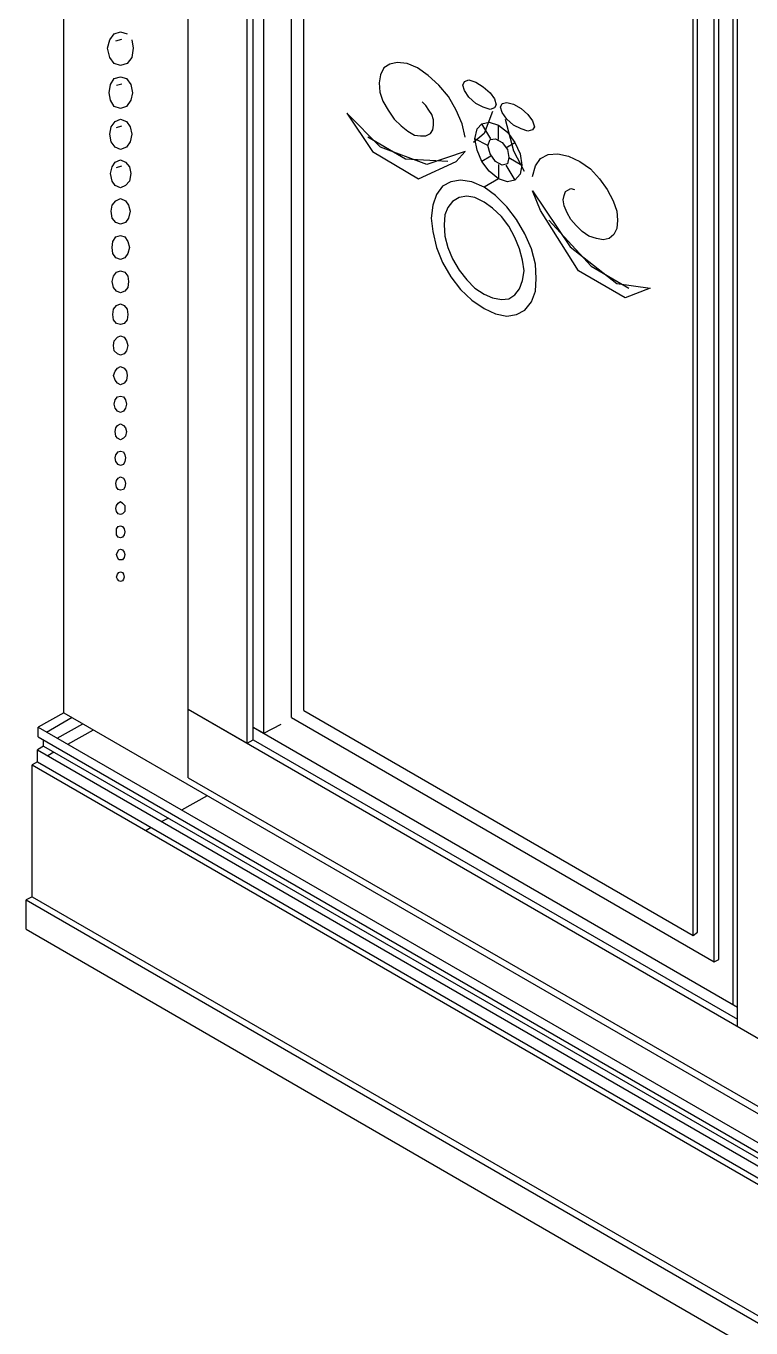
# Model space of a CAD drawing. Header units: inches. Extents: x 0.3 to 16.2, y 0.3 to 11.4.
# Drawn here: x 2.888 to 3.266, y 0.953 to 1.632 of the extents above; entities that cross this region are included whole.
import ezdxf

# ---------------------------------------------------------------- set-up
doc = ezdxf.new("R2010")
doc.units = ezdxf.units.IN
doc.header["$LTSCALE"] = 0.009843
doc.header["$MEASUREMENT"] = 0
doc.layers.add('GEOMETRY', color=7, linetype='Continuous')

msp = doc.modelspace()

# ---------------------------------------------------------------- linework, layer by layer
at = {"layer": 'GEOMETRY'}
for p, q in [((2.97244, 1.27559), (2.97244, 1.85472)), ((3.00315, 1.25787), (3.00315, 1.83701)), ((3.0063, 1.26614), (3.0063, 1.83228)), ((3.01181, 1.26299), (3.01181, 1.82913)), ((2.90748, 1.27362), (2.90748, 1.81575)), ((3.02638, 1.27126), (3.02638, 1.80945)), ((3.03268, 1.2748), (3.03268, 1.79291)), ((3.25669, 1.12126), (3.25669, 1.6878)), ((3.25906, 1.10984), (3.25906, 1.68898)), ((3.24685, 1.1437), (3.24685, 1.68228)), ((3.24921, 1.14488), (3.24921, 1.68346)), ((3.23583, 1.15748), (3.23583, 1.67559)), ((3.23819, 1.15906), (3.23819, 1.67717)), ((2.93031, 1.62047), (2.9315, 1.6248)), ((2.9315, 1.6248), (2.93386, 1.62795)), ((2.93386, 1.62795), (2.93701, 1.62913)), ((2.93465, 1.62441), (2.9378, 1.6252)), ((2.93701, 1.62913), (2.94055, 1.62795)), ((2.94291, 1.6248), (2.9437, 1.62047)), ((2.9315, 1.61575), (2.93031, 1.62047)), ((2.9437, 1.62047), (2.94291, 1.61575)), ((2.93386, 1.6126), (2.9315, 1.61575)), ((2.93701, 1.61142), (2.93386, 1.6126)), ((2.94055, 1.6126), (2.93701, 1.61142)), ((2.94291, 1.61575), (2.94055, 1.6126)), ((3.07756, 1.6122), (3.07441, 1.61024)), ((3.0815, 1.61299), (3.07756, 1.6122)), ((3.08661, 1.6126), (3.0815, 1.61299)), ((3.09213, 1.61024), (3.08661, 1.6126)), ((2.93189, 1.60157), (2.93386, 1.60472)), ((2.93386, 1.60472), (2.93701, 1.60551)), ((2.93701, 1.60551), (2.94016, 1.60472)), ((2.94016, 1.60472), (2.94252, 1.60157)), ((3.07283, 1.60669), (3.07205, 1.60236)), ((3.07441, 1.61024), (3.07283, 1.60669)), ((3.09764, 1.6063), (3.09213, 1.61024)), ((3.10315, 1.60118), (3.09764, 1.6063)), ((3.11654, 1.60315), (3.1189, 1.60394)), ((3.1189, 1.60394), (3.12244, 1.60276)), ((2.9311, 1.59724), (2.93189, 1.60157)), ((2.93189, 1.59331), (2.9311, 1.59724)), ((2.93504, 1.60118), (2.9378, 1.60197)), ((2.94252, 1.60157), (2.94331, 1.59724)), ((2.94331, 1.59724), (2.94252, 1.59331)), ((3.07205, 1.60236), (3.07244, 1.59764)), ((3.07244, 1.59764), (3.07402, 1.59291)), ((3.10827, 1.59528), (3.10315, 1.60118)), ((3.11575, 1.60118), (3.11654, 1.60315)), ((3.11654, 1.59843), (3.11575, 1.60118)), ((3.1189, 1.59488), (3.11654, 1.59843)), ((3.12244, 1.60276), (3.12638, 1.60039)), ((3.12638, 1.60039), (3.12992, 1.59724)), ((3.12992, 1.59724), (3.13228, 1.59409)), ((2.93386, 1.59016), (2.93189, 1.59331)), ((2.93701, 1.58898), (2.93386, 1.59016)), ((2.94016, 1.59016), (2.93701, 1.58898)), ((2.94252, 1.59331), (2.94016, 1.59016)), ((3.07402, 1.59291), (3.07677, 1.58819)), ((3.09646, 1.59055), (3.09449, 1.59252)), ((3.09803, 1.58819), (3.09646, 1.59055)), ((3.1122, 1.58819), (3.10827, 1.59528)), ((3.12244, 1.59173), (3.1189, 1.59488)), ((3.12638, 1.58976), (3.12244, 1.59173)), ((3.13228, 1.59409), (3.13307, 1.59094)), ((3.13307, 1.59094), (3.13228, 1.58937)), ((3.13543, 1.58976), (3.13622, 1.59173)), ((3.13622, 1.59173), (3.13858, 1.59213)), ((3.13858, 1.59213), (3.14213, 1.59134)), ((3.14213, 1.59134), (3.14606, 1.58898)), ((2.93425, 1.58228), (2.93701, 1.58346)), ((2.93701, 1.58346), (2.94016, 1.58228)), ((3.07283, 1.5689), (3.05512, 1.58661)), ((3.05512, 1.58661), (3.0685, 1.56654)), ((3.07677, 1.58819), (3.07992, 1.58346)), ((3.07992, 1.58346), (3.08346, 1.57992)), ((3.09961, 1.58583), (3.09803, 1.58819)), ((3.10039, 1.58307), (3.09961, 1.58583)), ((3.11535, 1.5811), (3.1122, 1.58819)), ((3.12992, 1.58858), (3.12638, 1.58976)), ((3.1311, 1.5874), (3.12677, 1.57598)), ((3.13228, 1.58937), (3.12992, 1.58858)), ((3.13622, 1.58701), (3.13543, 1.58976)), ((3.13858, 1.58346), (3.13622, 1.58701)), ((3.1378, 1.58346), (3.14213, 1.56693)), ((3.14213, 1.58031), (3.13858, 1.58346)), ((3.14606, 1.58898), (3.14961, 1.58583)), ((3.14961, 1.58583), (3.15197, 1.58268)), ((2.9315, 1.57559), (2.93228, 1.57953)), ((2.93228, 1.57953), (2.93425, 1.58228)), ((2.93504, 1.57913), (2.9378, 1.57992)), ((2.94016, 1.58228), (2.94213, 1.57953)), ((2.94213, 1.57953), (2.94291, 1.57559)), ((3.08346, 1.57992), (3.08701, 1.57717)), ((3.08701, 1.57717), (3.09055, 1.5752)), ((3.09882, 1.57598), (3.1, 1.57795)), ((3.1, 1.57795), (3.10039, 1.58031)), ((3.10039, 1.58031), (3.10039, 1.58307)), ((3.11693, 1.57402), (3.11535, 1.5811)), ((3.12205, 1.57323), (3.12323, 1.57835)), ((3.12323, 1.57835), (3.12559, 1.5811)), ((3.12559, 1.5811), (3.12953, 1.58189)), ((3.13031, 1.57323), (3.12559, 1.5811)), ((3.12953, 1.58189), (3.13425, 1.58031)), ((3.13425, 1.57283), (3.13425, 1.58031)), ((3.13425, 1.58031), (3.13898, 1.57677)), ((3.13898, 1.57677), (3.14291, 1.57126)), ((3.14606, 1.57835), (3.14213, 1.58031)), ((3.14961, 1.57717), (3.14606, 1.57835)), ((3.15197, 1.57795), (3.14961, 1.57717)), ((3.15197, 1.58268), (3.15315, 1.57953)), ((3.15315, 1.57953), (3.15197, 1.57795)), ((2.93228, 1.57165), (2.9315, 1.57559)), ((2.93425, 1.5689), (2.93228, 1.57165)), ((2.94213, 1.57165), (2.94016, 1.5689)), ((2.94291, 1.57559), (2.94213, 1.57165)), ((3.08583, 1.5626), (3.06614, 1.57402)), ((3.09055, 1.5752), (3.0937, 1.5748)), ((3.0937, 1.5748), (3.09646, 1.5748)), ((3.09646, 1.5748), (3.09882, 1.57598)), ((3.12677, 1.57598), (3.12126, 1.57126)), ((3.12874, 1.56969), (3.12205, 1.57323)), ((3.12323, 1.56732), (3.12205, 1.57323)), ((3.12874, 1.56969), (3.12992, 1.57283)), ((3.12992, 1.57283), (3.13268, 1.57323)), ((3.13268, 1.57323), (3.13622, 1.57126)), ((3.13622, 1.57126), (3.13898, 1.56772)), ((3.13819, 1.5685), (3.14291, 1.57126)), ((3.14291, 1.57126), (3.14567, 1.56535)), ((2.93701, 1.56772), (2.93425, 1.5689)), ((2.94016, 1.5689), (2.93701, 1.56772)), ((3.0685, 1.56654), (3.09252, 1.55236)), ((3.09685, 1.55984), (3.07283, 1.5689)), ((3.11693, 1.56654), (3.09685, 1.55984)), ((3.1122, 1.56142), (3.11693, 1.56654)), ((3.12559, 1.56142), (3.12323, 1.56732)), ((3.13031, 1.56417), (3.12559, 1.56142)), ((3.12992, 1.56535), (3.12874, 1.56969)), ((3.13268, 1.56142), (3.12992, 1.56535)), ((3.13898, 1.56772), (3.13976, 1.56339)), ((3.13976, 1.56339), (3.13898, 1.56024)), ((3.13976, 1.56339), (3.14646, 1.55945)), ((3.14213, 1.56693), (3.14764, 1.5563)), ((3.14567, 1.56535), (3.14646, 1.55945)), ((3.15354, 1.55906), (3.1563, 1.56299)), ((3.1563, 1.56299), (3.16024, 1.56496)), ((3.16024, 1.56496), (3.16535, 1.56535)), ((3.16535, 1.56535), (3.17087, 1.56417)), ((3.17087, 1.56417), (3.17677, 1.56142)), ((2.93189, 1.55512), (2.93268, 1.55866)), ((2.93268, 1.55866), (2.93425, 1.56102)), ((2.93425, 1.56102), (2.93701, 1.5622)), ((2.93504, 1.55827), (2.9378, 1.55906)), ((2.93701, 1.5622), (2.93976, 1.56102)), ((2.93976, 1.56102), (2.94173, 1.55866)), ((2.94173, 1.55866), (2.94252, 1.55512)), ((3.10787, 1.56142), (3.08583, 1.5626)), ((3.09252, 1.55236), (3.1122, 1.56142)), ((3.12953, 1.5563), (3.12559, 1.56142)), ((3.13425, 1.55236), (3.12953, 1.5563)), ((3.13622, 1.55945), (3.13268, 1.56142)), ((3.13425, 1.55984), (3.13425, 1.55236)), ((3.13898, 1.56024), (3.13622, 1.55945)), ((3.13819, 1.55945), (3.14291, 1.55157)), ((3.14646, 1.55945), (3.14567, 1.55472)), ((3.15197, 1.55354), (3.15354, 1.55906)), ((3.17677, 1.56142), (3.18228, 1.55748)), ((3.18228, 1.55748), (3.18701, 1.55236)), ((2.93268, 1.55118), (2.93189, 1.55512)), ((2.93425, 1.54882), (2.93268, 1.55118)), ((2.94173, 1.55118), (2.93976, 1.54882)), ((2.94252, 1.55512), (2.94173, 1.55118)), ((3.10945, 1.55079), (3.10512, 1.54843)), ((3.11457, 1.55157), (3.10945, 1.55079)), ((3.12047, 1.55079), (3.11457, 1.55157)), ((3.12677, 1.54803), (3.12047, 1.55079)), ((3.13425, 1.55236), (3.12677, 1.54803)), ((3.13898, 1.55079), (3.13425, 1.55236)), ((3.14291, 1.55157), (3.13898, 1.55079)), ((3.14567, 1.55472), (3.14291, 1.55157)), ((3.18701, 1.55236), (3.19094, 1.54685)), ((2.93701, 1.54764), (2.93425, 1.54882)), ((2.93976, 1.54882), (2.93701, 1.54764)), ((3.10197, 1.54409), (3.1, 1.53858)), ((3.10512, 1.54843), (3.10197, 1.54409)), ((3.11772, 1.54331), (3.11378, 1.54252)), ((3.12205, 1.54252), (3.11772, 1.54331)), ((3.13268, 1.5437), (3.12677, 1.54803)), ((3.13858, 1.5378), (3.13268, 1.5437)), ((3.15197, 1.54606), (3.17165, 1.51693)), ((3.1563, 1.53583), (3.15197, 1.54606)), ((3.16811, 1.54134), (3.1685, 1.5437)), ((3.1685, 1.5437), (3.16929, 1.54567)), ((3.16929, 1.54567), (3.17047, 1.54646)), ((3.17047, 1.54646), (3.17205, 1.54724)), ((3.17205, 1.54724), (3.17402, 1.54685)), ((3.19094, 1.54685), (3.19409, 1.54094)), ((2.93228, 1.53543), (2.93268, 1.53858)), ((2.93268, 1.53858), (2.93465, 1.54094)), ((2.93465, 1.54094), (2.93701, 1.54213)), ((2.93701, 1.54213), (2.93976, 1.54094)), ((2.93976, 1.54094), (2.94134, 1.53858)), ((2.94134, 1.53858), (2.94213, 1.53543)), ((3.1, 1.53858), (3.09921, 1.53189)), ((3.10787, 1.5374), (3.1063, 1.53346)), ((3.11024, 1.54055), (3.10787, 1.5374)), ((3.11378, 1.54252), (3.11024, 1.54055)), ((3.12677, 1.54016), (3.12205, 1.54252)), ((3.1311, 1.53701), (3.12677, 1.54016)), ((3.13583, 1.53268), (3.1311, 1.53701)), ((3.1437, 1.5311), (3.13858, 1.5378)), ((3.17598, 1.50433), (3.1563, 1.53583)), ((3.1685, 1.53819), (3.16811, 1.54134)), ((3.17008, 1.53465), (3.1685, 1.53819)), ((3.19409, 1.54094), (3.19606, 1.53543)), ((2.93268, 1.53189), (2.93228, 1.53543)), ((2.93465, 1.52953), (2.93268, 1.53189)), ((2.93701, 1.52874), (2.93465, 1.52953)), ((2.93976, 1.52953), (2.93701, 1.52874)), ((2.94134, 1.53189), (2.93976, 1.52953)), ((2.94213, 1.53543), (2.94134, 1.53189)), ((3.09921, 1.53189), (3.1, 1.5248)), ((3.1063, 1.53346), (3.10591, 1.52835)), ((3.13976, 1.52756), (3.13583, 1.53268)), ((3.14803, 1.52362), (3.1437, 1.5311)), ((3.16063, 1.53071), (3.18268, 1.50669)), ((3.17205, 1.5311), (3.17008, 1.53465)), ((3.1748, 1.52795), (3.17205, 1.5311)), ((3.19606, 1.53543), (3.19646, 1.53071)), ((3.19646, 1.53071), (3.19606, 1.52638)), ((2.93465, 1.52205), (2.93701, 1.52283)), ((2.93701, 1.52283), (2.93937, 1.52205)), ((3.1, 1.5248), (3.10197, 1.51654)), ((3.10591, 1.52835), (3.1063, 1.52244)), ((3.1063, 1.52244), (3.10787, 1.51654)), ((3.14291, 1.52165), (3.13976, 1.52756)), ((3.15157, 1.51575), (3.14803, 1.52362)), ((3.17795, 1.5248), (3.1748, 1.52795)), ((3.1815, 1.52244), (3.17795, 1.5248)), ((3.18543, 1.52126), (3.1815, 1.52244)), ((3.19449, 1.52323), (3.19213, 1.52126)), ((3.19606, 1.52638), (3.19449, 1.52323)), ((2.93268, 1.51654), (2.93307, 1.51969)), ((2.93307, 1.51339), (2.93268, 1.51654)), ((2.93307, 1.51969), (2.93465, 1.52205)), ((2.93937, 1.52205), (2.94094, 1.51969)), ((2.94094, 1.51969), (2.94173, 1.51654)), ((2.94173, 1.51654), (2.94094, 1.51339)), ((3.10197, 1.51654), (3.10512, 1.50866)), ((3.10787, 1.51654), (3.11024, 1.51063)), ((3.14528, 1.51575), (3.14291, 1.52165)), ((3.14685, 1.50984), (3.14528, 1.51575)), ((3.15354, 1.50787), (3.15157, 1.51575)), ((3.17165, 1.51693), (3.19606, 1.49764)), ((3.18898, 1.52047), (3.18543, 1.52126)), ((3.19213, 1.52126), (3.18898, 1.52047)), ((2.93465, 1.51102), (2.93307, 1.51339)), ((2.93701, 1.51024), (2.93465, 1.51102)), ((2.93937, 1.51102), (2.93701, 1.51024)), ((2.94094, 1.51339), (2.93937, 1.51102)), ((3.10512, 1.50866), (3.10945, 1.50118)), ((3.11024, 1.51063), (3.11378, 1.50472)), ((3.14764, 1.50433), (3.14685, 1.50984)), ((2.93346, 1.50157), (2.93504, 1.50354)), ((2.93504, 1.50354), (2.93701, 1.50433)), ((2.93701, 1.50433), (2.93937, 1.50354)), ((2.93937, 1.50354), (2.94094, 1.50157)), ((3.11378, 1.50472), (3.11772, 1.49961)), ((3.14685, 1.49921), (3.14764, 1.50433)), ((3.15394, 1.50039), (3.15354, 1.50787)), ((3.20039, 1.49016), (3.17598, 1.50433)), ((3.18268, 1.50669), (3.20236, 1.49528)), ((2.93268, 1.49882), (2.93346, 1.50157)), ((2.93346, 1.49567), (2.93268, 1.49882)), ((2.93504, 1.4937), (2.93346, 1.49567)), ((2.94094, 1.49567), (2.93937, 1.4937)), ((2.94094, 1.50157), (2.94134, 1.49882)), ((2.94134, 1.49882), (2.94094, 1.49567)), ((3.10945, 1.50118), (3.11457, 1.49449)), ((3.11772, 1.49961), (3.12205, 1.49528)), ((3.12205, 1.49528), (3.12677, 1.49213)), ((3.14528, 1.49488), (3.14685, 1.49921)), ((3.15354, 1.4937), (3.15394, 1.50039)), ((3.19606, 1.49764), (3.21339, 1.49528)), ((3.21339, 1.49528), (3.20039, 1.49016)), ((2.93701, 1.49291), (2.93504, 1.4937)), ((2.93937, 1.4937), (2.93701, 1.49291)), ((3.11457, 1.49449), (3.12047, 1.48898)), ((3.12047, 1.48898), (3.12677, 1.48465)), ((3.12677, 1.49213), (3.1311, 1.49016)), ((3.1311, 1.49016), (3.13583, 1.48937)), ((3.13583, 1.48937), (3.13976, 1.48976)), ((3.13976, 1.48976), (3.14291, 1.49173)), ((3.14291, 1.49173), (3.14528, 1.49488)), ((3.14803, 1.48386), (3.15157, 1.48819)), ((3.15157, 1.48819), (3.15354, 1.4937)), ((2.93307, 1.4815), (2.93346, 1.48425)), ((2.93346, 1.47874), (2.93307, 1.4815)), ((2.93346, 1.48425), (2.93504, 1.48622)), ((2.93504, 1.48622), (2.93701, 1.48701)), ((2.93701, 1.48701), (2.93898, 1.48622)), ((2.93898, 1.48622), (2.94055, 1.48425)), ((2.94055, 1.48425), (2.94094, 1.4815)), ((2.94094, 1.4815), (2.94055, 1.47874)), ((3.12677, 1.48465), (3.13268, 1.48189)), ((3.13268, 1.48189), (3.13858, 1.48071)), ((3.13858, 1.48071), (3.1437, 1.4815)), ((3.1437, 1.4815), (3.14803, 1.48386)), ((2.93504, 1.47677), (2.93346, 1.47874)), ((2.93701, 1.47638), (2.93504, 1.47677)), ((2.93898, 1.47677), (2.93701, 1.47638)), ((2.94055, 1.47874), (2.93898, 1.47677)), ((2.93386, 1.46772), (2.93543, 1.46969)), ((2.93543, 1.46969), (2.93701, 1.47047)), ((2.93701, 1.47047), (2.93898, 1.46969)), ((2.93898, 1.46969), (2.94016, 1.46772)), ((2.93346, 1.46535), (2.93386, 1.46772)), ((2.93386, 1.4626), (2.93346, 1.46535)), ((2.93543, 1.46102), (2.93386, 1.4626)), ((2.93701, 1.46024), (2.93543, 1.46102)), ((2.93898, 1.46102), (2.93701, 1.46024)), ((2.94016, 1.4626), (2.93898, 1.46102)), ((2.94016, 1.46772), (2.94094, 1.46535)), ((2.94094, 1.46535), (2.94016, 1.4626)), ((2.93543, 1.45354), (2.93701, 1.45433)), ((2.93701, 1.45433), (2.93898, 1.45354)), ((2.93346, 1.44961), (2.93425, 1.45197)), ((2.93425, 1.44724), (2.93346, 1.44961)), ((2.93425, 1.45197), (2.93543, 1.45354)), ((2.93898, 1.45354), (2.94016, 1.45197)), ((2.94016, 1.45197), (2.94055, 1.44961)), ((2.94055, 1.44961), (2.94016, 1.44724)), ((2.93543, 1.44567), (2.93425, 1.44724)), ((2.93701, 1.44488), (2.93543, 1.44567)), ((2.93898, 1.44567), (2.93701, 1.44488)), ((2.94016, 1.44724), (2.93898, 1.44567)), ((2.93386, 1.43465), (2.93425, 1.43701)), ((2.93425, 1.43268), (2.93386, 1.43465)), ((2.93425, 1.43701), (2.93543, 1.43858)), ((2.93543, 1.43858), (2.93701, 1.43898)), ((2.93701, 1.43898), (2.93858, 1.43858)), ((2.93858, 1.43858), (2.93976, 1.43701)), ((2.93976, 1.43701), (2.94016, 1.43465)), ((2.94016, 1.43465), (2.93976, 1.43268)), ((2.93543, 1.4311), (2.93425, 1.43268)), ((2.93701, 1.43031), (2.93543, 1.4311)), ((2.93858, 1.4311), (2.93701, 1.43031)), ((2.93976, 1.43268), (2.93858, 1.4311)), ((2.93425, 1.42047), (2.93465, 1.42244)), ((2.93465, 1.41811), (2.93425, 1.42047)), ((2.93465, 1.42244), (2.93543, 1.42362)), ((2.93543, 1.42362), (2.93701, 1.42441)), ((2.93701, 1.42441), (2.93858, 1.42362)), ((2.93858, 1.42362), (2.93976, 1.42244)), ((2.93976, 1.42244), (2.94016, 1.42047)), ((2.94016, 1.42047), (2.93976, 1.41811)), ((2.93543, 1.41693), (2.93465, 1.41811)), ((2.93701, 1.41614), (2.93543, 1.41693)), ((2.93858, 1.41693), (2.93701, 1.41614)), ((2.93976, 1.41811), (2.93858, 1.41693)), ((2.93425, 1.40669), (2.93465, 1.40827)), ((2.93465, 1.40472), (2.93425, 1.40669)), ((2.93465, 1.40827), (2.93583, 1.40984)), ((2.93583, 1.40984), (2.93701, 1.41024)), ((2.93701, 1.41024), (2.93858, 1.40984)), ((2.93858, 1.40984), (2.93937, 1.40827)), ((2.93937, 1.40827), (2.93976, 1.40669)), ((2.93976, 1.40669), (2.93937, 1.40472)), ((2.93583, 1.40315), (2.93465, 1.40472)), ((2.93701, 1.40276), (2.93583, 1.40315)), ((2.93858, 1.40315), (2.93701, 1.40276)), ((2.93937, 1.40472), (2.93858, 1.40315)), ((2.93465, 1.39331), (2.93504, 1.39488)), ((2.93504, 1.39134), (2.93465, 1.39331)), ((2.93504, 1.39488), (2.93583, 1.39606)), ((2.93583, 1.39606), (2.93701, 1.39685)), ((2.93701, 1.39685), (2.93858, 1.39606)), ((2.93858, 1.39606), (2.93937, 1.39488)), ((2.93937, 1.39488), (2.93976, 1.39331)), ((2.93976, 1.39331), (2.93937, 1.39134)), ((2.93583, 1.39016), (2.93504, 1.39134)), ((2.93701, 1.38976), (2.93583, 1.39016)), ((2.93858, 1.39016), (2.93701, 1.38976)), ((2.93937, 1.39134), (2.93858, 1.39016)), ((2.93465, 1.38031), (2.93504, 1.38189)), ((2.93504, 1.37874), (2.93465, 1.38031)), ((2.93504, 1.38189), (2.93583, 1.38307)), ((2.93583, 1.38307), (2.93701, 1.38386)), ((2.93701, 1.38386), (2.93819, 1.38307)), ((2.93819, 1.38307), (2.93937, 1.38189)), ((2.93937, 1.38189), (2.93937, 1.38031)), ((2.93937, 1.38031), (2.93937, 1.37874)), ((2.93583, 1.37756), (2.93504, 1.37874)), ((2.93701, 1.37717), (2.93583, 1.37756)), ((2.93819, 1.37756), (2.93701, 1.37717)), ((2.93937, 1.37874), (2.93819, 1.37756)), ((2.93504, 1.36969), (2.93583, 1.37087)), ((2.93504, 1.36811), (2.93504, 1.36969)), ((2.93504, 1.36654), (2.93504, 1.36811)), ((2.93583, 1.36535), (2.93504, 1.36654)), ((2.93583, 1.37087), (2.93701, 1.37126)), ((2.93701, 1.37126), (2.93819, 1.37087)), ((2.93819, 1.37087), (2.93898, 1.36969)), ((2.93898, 1.36654), (2.93819, 1.36535)), ((2.93898, 1.36969), (2.93937, 1.36811)), ((2.93937, 1.36811), (2.93898, 1.36654)), ((2.93701, 1.36496), (2.93583, 1.36535)), ((2.93622, 1.35866), (2.93701, 1.35906)), ((2.93819, 1.36535), (2.93701, 1.36496)), ((2.93701, 1.35906), (2.93819, 1.35866)), ((2.93504, 1.3563), (2.93543, 1.35748)), ((2.93543, 1.35472), (2.93504, 1.3563)), ((2.93543, 1.35748), (2.93622, 1.35866)), ((2.93622, 1.35354), (2.93543, 1.35472)), ((2.93701, 1.35354), (2.93622, 1.35354)), ((2.93819, 1.35354), (2.93701, 1.35354)), ((2.93819, 1.35866), (2.93898, 1.35748)), ((2.93898, 1.35472), (2.93819, 1.35354)), ((2.93898, 1.35748), (2.93937, 1.3563)), ((2.93937, 1.3563), (2.93898, 1.35472)), ((2.93504, 1.34449), (2.93543, 1.34606)), ((2.93543, 1.34606), (2.93622, 1.34685)), ((2.93622, 1.34685), (2.93701, 1.34724)), ((2.93701, 1.34724), (2.93819, 1.34685)), ((2.93819, 1.34685), (2.93858, 1.34606)), ((2.93858, 1.34606), (2.93898, 1.34449)), ((2.93543, 1.34331), (2.93504, 1.34449)), ((2.93622, 1.34252), (2.93543, 1.34331)), ((2.93701, 1.34213), (2.93622, 1.34252)), ((2.93819, 1.34252), (2.93701, 1.34213)), ((2.93858, 1.34331), (2.93819, 1.34252)), ((2.93898, 1.34449), (2.93858, 1.34331)), ((2.90748, 1.27362), (2.89409, 1.26614)), ((2.91181, 1.27126), (2.89843, 1.26339)), ((2.90748, 1.27362), (3.34567, 1.02047)), ((2.97244, 1.27559), (3.28976, 1.09213)), ((2.97244, 1.27559), (3.28976, 1.09213)), ((2.97244, 1.27559), (3.00315, 1.25787)), ((2.97244, 1.23976), (2.97244, 1.27559)), ((3.02638, 1.27126), (3.24685, 1.1437)), ((3.03268, 1.2748), (3.23583, 1.15748)), ((2.89409, 1.26614), (3.30197, 1.03071)), ((2.89409, 1.26614), (3.30197, 1.03071)), ((2.89409, 1.26102), (2.89409, 1.26614)), ((2.91732, 1.26772), (2.90394, 1.26024)), ((2.92283, 1.26457), (2.90945, 1.25709)), ((3.0063, 1.26614), (3.25906, 1.12008)), ((3.0063, 1.26614), (3.25906, 1.12008)), ((3.0063, 1.26614), (3.01181, 1.26299)), ((3.0063, 1.25945), (3.0063, 1.26614)), ((3.01181, 1.26299), (3.02087, 1.26772)), ((2.89409, 1.26102), (3.34803, 0.99882)), ((2.89685, 1.2563), (2.89685, 1.25945)), ((3.00315, 1.25787), (3.0063, 1.25945)), ((3.0063, 1.25945), (3.25906, 1.11378)), ((2.89685, 1.2563), (2.8937, 1.25433)), ((2.8937, 1.25433), (3.34764, 0.99213)), ((2.8937, 1.25433), (3.34764, 0.99213)), ((2.8937, 1.24803), (2.8937, 1.25433)), ((2.89685, 1.2563), (3.34843, 0.99567)), ((2.90236, 1.25315), (2.89921, 1.25118)), ((2.8937, 1.24803), (2.89094, 1.24646)), ((2.89094, 1.24646), (3.34724, 0.98268)), ((2.89094, 1.24646), (3.34724, 0.98268)), ((2.89094, 1.17756), (2.89094, 1.24646)), ((2.8937, 1.24803), (3.34764, 0.98583)), ((2.97244, 1.23976), (3.28976, 1.05669)), ((2.98228, 1.23031), (2.9689, 1.22283)), ((2.96181, 1.2185), (2.95866, 1.21693)), ((2.95315, 1.21378), (2.95039, 1.2122)), ((2.89094, 1.17756), (2.8878, 1.17598)), ((2.8878, 1.17598), (3.34685, 0.91063)), ((2.8878, 1.17598), (3.34685, 0.91063)), ((2.8878, 1.16063), (2.8878, 1.17598)), ((2.89094, 1.17756), (3.34724, 0.91417)), ((2.8878, 1.16063), (3.34685, 0.89528)), ((3.23583, 1.15748), (3.23819, 1.15906)), ((3.24685, 1.1437), (3.24921, 1.14488)), ((3.25669, 1.12126), (3.25906, 1.12008)), ((3.25906, 1.10984), (3.28976, 1.09213))]:
    msp.add_line(p, q, dxfattribs=at)

doc.saveas('drawing.dxf')
